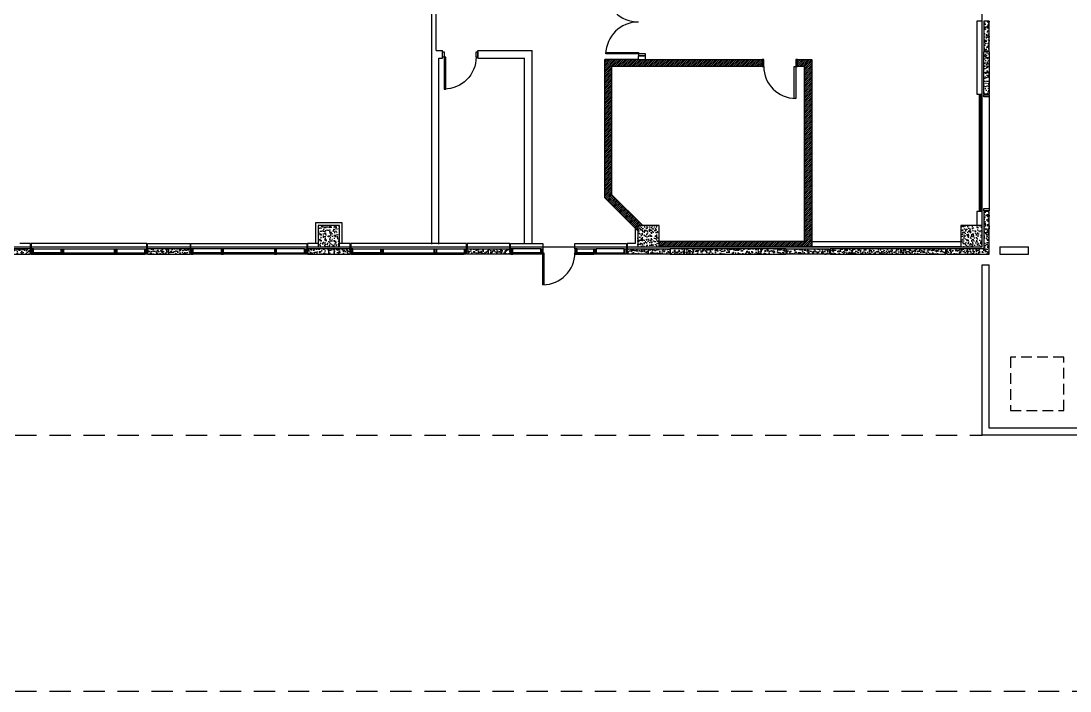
# Model space of a CAD drawing. Header units: inches. Extents: x -744 to 10613, y 1541 to 7685.
# Drawn here: x 7801 to 8983, y 4818 to 5572 of the extents above; entities that cross this region are included whole.
import ezdxf

# ---------------------------------------------------------------- set-up
doc = ezdxf.new("R2010")
doc.units = ezdxf.units.IN
doc.header["$LTSCALE"] = 96
doc.header["$MEASUREMENT"] = 0
doc.header["$PDSIZE"] = 1.5
doc.linetypes.add('DASHED3', pattern=[0.4, 0.25, -0.15])
doc.linetypes.add('HIDDEN2', pattern=[0.1875, 0.125, -0.0625])
doc.layers.get('0').update_dxf_attribs({"linetype": 'CONTINUOUS'})
for name, color, linetype in [('A-EQUIP', 1, 'CONTINUOUS'), ('A_0_CONST', 11, 'CONTINUOUS'), ('A_1-7_COL', 7, 'CONTINUOUS'), ('A_1-7_COL_H', 6, 'CONTINUOUS'), ('A_1-7_CW_PC', 2, 'CONTINUOUS'), ('A_1-7_CW_PC_H', 6, 'CONTINUOUS'), ('A_1-7_CW_SILL', 9, 'CONTINUOUS'), ('A_1-8_COL', 7, 'CONTINUOUS'), ('A_1-8_COL_H', 6, 'CONTINUOUS'), ('A_1-8_CW_GLASS', 1, 'CONTINUOUS'), ('A_1-8_CW_GYP', 2, 'CONTINUOUS'), ('A_1-8_CW_MULL', 2, 'CONTINUOUS'), ('A_1-8_CW_PC', 2, 'CONTINUOUS'), ('A_1-8_CW_PC_H', 6, 'CONTINUOUS'), ('A_1-8_CW_SILL', 9, 'CONTINUOUS'), ('A_1_CW_GLASS', 1, 'CONTINUOUS'), ('A_1_CW_GYP', 2, 'CONTINUOUS'), ('A_1_CW_MULL', 2, 'CONTINUOUS'), ('A_1_CW_PC', 2, 'CONTINUOUS'), ('A_1_CW_PC_H', 6, 'CONTINUOUS'), ('A_1_CW_SILL', 9, 'CONTINUOUS'), ('A_1_CW_SLAB', 66, 'CONTINUOUS'), ('A_1_DR_PLN', 30, 'CONTINUOUS'), ('A_1_WALL_IN', 2, 'CONTINUOUS'), ('P_1-8_FIXTURE', 6, 'CONTINUOUS'), ('PR-BLRW', 95, 'CONTINUOUS'), ('PR-FLA', 8, 'DASHED3')]:
    doc.layers.add(name, color=color, linetype=linetype)
pattern_1 = [(310, (12027, -7e-12), (7.172602, 0.6275213), [0.75, -8.25]), (5, (12027, -7e-12), (-1.387513, -7.521921), [0.6, -6.6]), (259.5486, (12027.598, 0.052), (5.785094, -6.8943954), [0.637402, -7.011421]), (313.8158, (12027, -2), (10.67241, 1.65519), [1.125, -12.375]), (263.3644, (12027.889, -1.862), (9.346627, -9.741179), [0.956103, -10.51713]), (8.8158, (12027, -2), (9.34662, -9.741186), [0.9, -9.9]), (339, (12028, -1.5), (5.9690705, 4.026189), [0.75, -8.25]), (34, (12028, -1.5), (2.433153, -7.2515005), [0.6, -6.6]), (288.5486, (12028.4974, -1.1645), (8.402226, -3.225305), [0.637402, -7.011421]), (322.5, (12027, -7e-12), (0.1215986, -3.3289385), [0, -6.52, 0, -6.7, 0, -6.625]), (352.5, (12027, -7e-12), (2.6306954, -3.9441171), [0, -3.82, 0, -6.37, 0, -2.525]), (32.5, (12024.77, -7e-12), (5.3382244, 0.2255487), [0, -2.5, 0, -7.8, 0, -10.35]), (42.5, (12023.77, -7e-12), (5.8318617, -1.0010498), [0, -3.25, 0, -5.18, 0, -7.35])]

# ---------------------------------------------------------------- blocks, each defined once
blk = doc.blocks.new('PRE_1-8_COL1')
at = {"layer": 'A_1-8_CW_PC_H'}
h = blk.add_hatch(dxfattribs=at)
h.set_pattern_fill('AR-CONC', color=256, style=0)
h.set_pattern_definition([(50, (-5100, -6744), (7.172602, -0.6275213), [0.75, -8.25]), (355, (-5100, -6744), (-1.3875133, 7.5219213), [0.6, -6.6]), (100.4514, (-5099.402, -6744.052), (5.785094, 6.8943954), [0.637402, -7.011421]), (46.1842, (-5100, -6742), (10.6724105, -1.65519), [1.125, -12.375]), (96.6356, (-5099.111, -6742.138), (9.346627, 9.741179), [0.956103, -10.51713]), (351.1842, (-5100, -6742), (9.34662, 9.741186), [0.9, -9.9]), (21, (-5099, -6742.5), (5.9690705, -4.026189), [0.75, -8.25]), (326, (-5099, -6742.5), (2.433153, 7.2515005), [0.6, -6.6]), (71.4514, (-5098.5026, -6742.8355), (8.4022263, 3.225305), [0.637402, -7.011421]), (37.5, (-5100, -6744), (0.12159855, 3.3289385), [0, -6.52, 0, -6.7, 0, -6.625]), (7.5, (-5100, -6744), (2.6306954, 3.9441171), [0, -3.82, 0, -6.37, 0, -2.525]), (327.5, (-5102.23, -6744), (5.3382244, -0.2255487), [0, -2.5, 0, -7.8, 0, -10.35]), (317.5, (-5103.23, -6744), (5.8318617, 1.0010498), [0, -3.25, 0, -5.18, 0, -7.35])])
h.paths.add_polyline_path([(-24, -6), (24, -6), (24, 0), (-24, 0)])
at = {"layer": 'A_0_CONST'}
blk.add_line((0, 0), (0, -6), dxfattribs=at)
at = {"layer": 'A_1-8_CW_PC'}
blk.add_lwpolyline([(-24, -6), (24, -6), (24, 0), (-24, 0)], close=True, dxfattribs=at)
blk = doc.blocks.new('COL_1-8_24X24')
at = {"layer": 'A_1-8_COL_H'}
h = blk.add_hatch(dxfattribs=at)
h.set_pattern_fill('AR-CONC,_I', color=256, style=2)
h.set_pattern_definition([(50, (-6180, -6718.462), (7.172602, -0.6275213), [0.75, -8.25]), (355, (-6180, -6718.462), (-1.3875133, 7.5219213), [0.6, -6.6]), (100.4514, (-6179.402, -6718.5144), (5.785094, 6.8943954), [0.637402, -7.011421]), (46.1842, (-6180, -6716.462), (10.6724105, -1.65519), [1.125, -12.375]), (96.6356, (-6179.111, -6716.6), (9.346627, 9.741179), [0.956103, -10.51713]), (351.1842, (-6180, -6716.462), (9.34662, 9.741186), [0.9, -9.9]), (21, (-6179, -6716.962), (5.9690705, -4.026189), [0.75, -8.25]), (326, (-6179, -6716.962), (2.4331533, 7.2515005), [0.6, -6.6]), (71.4514, (-6178.5026, -6717.2976), (8.4022263, 3.225305), [0.637402, -7.011421]), (37.5, (-6180, -6718.462), (0.12159855, 3.32893854), [0, -6.52, 0, -6.7, 0, -6.625]), (7.5, (-6180, -6718.462), (2.6306954, 3.9441171), [0, -3.82, 0, -6.37, 0, -2.525]), (327.5, (-6182.23, -6718.462), (5.3382244, -0.2255487), [0, -2.5, 0, -7.8, 0, -10.35]), (317.5, (-6183.23, -6718.462), (5.8318617, 1.0010498), [0, -3.25, 0, -5.18, 0, -7.35])])
h.paths.add_polyline_path([(-12, -12), (12, -12), (12, 12), (-12, 12)])
at = {"layer": 'A_0_CONST'}
blk.add_point((0, 0), dxfattribs=at)
at = {"layer": 'A_1-8_COL'}
blk.add_lwpolyline([(-12, -12), (12, -12), (12, 12), (-12, 12)], close=True, dxfattribs=at)
blk = doc.blocks.new('MUL_1-8_EX2')
at = {"layer": 'A_0_CONST'}
blk.add_line((0, 0), (0, -6), dxfattribs=at)
at = {"layer": 'A_1-8_CW_MULL'}
blk.add_lwpolyline([(-1.25, -6), (-1.25, 0), (1.25, 0), (1.25, -0.5), (0.5, -0.5), (0.5, -1.5), (1.25, -1.5), (1.25, -6)], close=True, dxfattribs=at)
blk = doc.blocks.new('MUL_1-8_EX1')
at = {"layer": 'A_0_CONST'}
blk.add_line((0, 0), (0, -6), dxfattribs=at)
at = {"layer": 'A_1-8_CW_MULL'}
blk.add_lwpolyline([(0.5, -1.5), (1.25, -1.5), (1.25, -6), (-1.25, -6), (-1.25, -1.5), (-0.5, -1.5), (-0.5, -0.5), (-1.25, -0.5), (-1.25, 0), (1.25, 0), (1.25, -0.5), (0.5, -0.5)], close=True, dxfattribs=at)
blk = doc.blocks.new('PRE_1-7_COL1')
at = {"layer": 'A_1-7_CW_PC_H'}
h = blk.add_hatch(dxfattribs=at)
h.set_pattern_fill('AR-CONC', color=256, style=0)
h.set_pattern_definition([(50, (-5100, -6744), (7.172602, -0.6275213), [0.75, -8.25]), (355, (-5100, -6744), (-1.3875133, 7.5219213), [0.6, -6.6]), (100.4514, (-5099.402, -6744.052), (5.785094, 6.8943954), [0.637402, -7.011421]), (46.1842, (-5100, -6742), (10.6724105, -1.65519), [1.125, -12.375]), (96.6356, (-5099.111, -6742.138), (9.346627, 9.741179), [0.956103, -10.51713]), (351.1842, (-5100, -6742), (9.34662, 9.741186), [0.9, -9.9]), (21, (-5099, -6742.5), (5.9690705, -4.026189), [0.75, -8.25]), (326, (-5099, -6742.5), (2.433153, 7.2515005), [0.6, -6.6]), (71.4514, (-5098.5026, -6742.8355), (8.4022263, 3.225305), [0.637402, -7.011421]), (37.5, (-5100, -6744), (0.12159855, 3.3289385), [0, -6.52, 0, -6.7, 0, -6.625]), (7.5, (-5100, -6744), (2.6306954, 3.9441171), [0, -3.82, 0, -6.37, 0, -2.525]), (327.5, (-5102.23, -6744), (5.3382244, -0.2255487), [0, -2.5, 0, -7.8, 0, -10.35]), (317.5, (-5103.23, -6744), (5.8318617, 1.0010498), [0, -3.25, 0, -5.18, 0, -7.35])])
h.paths.add_polyline_path([(-24, -6), (24, -6), (24, 0), (-24, 0)])
at = {"layer": 'A_0_CONST'}
blk.add_line((0, 0), (0, -6), dxfattribs=at)
at = {"layer": 'A_1-7_CW_PC'}
blk.add_lwpolyline([(-24, -6), (24, -6), (24, 0), (-24, 0)], close=True, dxfattribs=at)
blk = doc.blocks.new('COL_1-7_24X24')
at = {"layer": 'A_1-7_COL_H'}
h = blk.add_hatch(dxfattribs=at)
h.set_pattern_fill('AR-CONC,_I', color=256, style=2)
h.set_pattern_definition([(130, (6180, -6718.462), (-7.172602, -0.6275213), [0.75, -8.25]), (185, (6180, -6718.462), (1.3875133, 7.5219213), [0.6, -6.6]), (79.5486, (6179.402, -6718.5144), (-5.785094, 6.8943954), [0.637402, -7.011421]), (133.8158, (6180, -6716.462), (-10.6724105, -1.65519), [1.125, -12.375]), (83.3644, (6179.111, -6716.6), (-9.346627, 9.741179), [0.956103, -10.51713]), (188.8158, (6180, -6716.462), (-9.34662, 9.741186), [0.9, -9.9]), (159, (6179, -6716.962), (-5.9690705, -4.026189), [0.75, -8.25]), (214, (6179, -6716.962), (-2.4331533, 7.2515005), [0.6, -6.6]), (108.5486, (6178.5026, -6717.2976), (-8.4022263, 3.225305), [0.637402, -7.011421]), (142.5, (6180, -6718.462), (-0.12159855, 3.32893854), [0, -6.52, 0, -6.7, 0, -6.625]), (172.5, (6180, -6718.462), (-2.6306954, 3.9441171), [0, -3.82, 0, -6.37, 0, -2.525]), (212.5, (6182.23, -6718.462), (-5.3382244, -0.2255487), [0, -2.5, 0, -7.8, 0, -10.35]), (222.5, (6183.23, -6718.462), (-5.8318617, 1.0010498), [0, -3.25, 0, -5.18, 0, -7.35])])
h.paths.add_polyline_path([(12, -12), (-12, -12), (-12, 12), (12, 12)])
at = {"layer": 'A_0_CONST'}
blk.add_point((0, 0), dxfattribs=at)
at = {"layer": 'A_1-7_COL'}
blk.add_lwpolyline([(12, -12), (-12, -12), (-12, 12), (12, 12)], close=True, dxfattribs=at)
blk = doc.blocks.new('PRE_1-7_COL2')
at = {"layer": 'A_1-7_CW_PC_H'}
h = blk.add_hatch(dxfattribs=at)
h.set_pattern_fill('AR-CONC', color=256, angle=90, style=0)
h.set_pattern_definition([(140, (-4476, -6744), (0.6275213, 7.172602), [0.75, -8.25]), (85, (-4476, -6744), (-7.5219213, -1.3875133), [0.6, -6.6]), (190.4514, (-4475.948, -6743.402), (-6.8943954, 5.785094), [0.637402, -7.011421]), (136.1842, (-4478, -6744), (1.65519, 10.6724105), [1.125, -12.375]), (186.6356, (-4477.862, -6743.111), (-9.741179, 9.346627), [0.956103, -10.51713]), (81.1842, (-4478, -6744), (-9.741186, 9.34662), [0.9, -9.9]), (111, (-4477.5, -6743), (4.026189, 5.9690705), [0.75, -8.25]), (56, (-4477.5, -6743), (-7.2515005, 2.433153), [0.6, -6.6]), (161.4514, (-4477.1645, -6742.5026), (-3.225305, 8.402226), [0.637402, -7.011421]), (127.5, (-4476, -6744), (-3.3289385, 0.12159855), [0, -6.52, 0, -6.7, 0, -6.625]), (97.5, (-4476, -6744), (-3.9441171, 2.6306954), [0, -3.82, 0, -6.37, 0, -2.525]), (57.5, (-4476, -6746.23), (0.2255487, 5.3382244), [0, -2.5, 0, -7.8, 0, -10.35]), (47.5, (-4476, -6747.23), (-1.0010498, 5.8318617), [0, -3.25, 0, -5.18, 0, -7.35])])
h.paths.add_polyline_path([(6, -48), (6, -6), (48, -6), (48, 0), (0, 0), (0, -48)])
at = {"layer": 'A_0_CONST'}
for p, q in [((6, -6), (0, 0)), ((24, 0), (24, -6)), ((0, -24), (6, -24))]:
    blk.add_line(p, q, dxfattribs=at)
at = {"layer": 'A_1-7_CW_PC'}
blk.add_lwpolyline([(6, -48), (6, -6), (48, -6), (48, 0), (0, 0), (0, -48)], close=True, dxfattribs=at)
blk = doc.blocks.new('MUL_1_EX1')
at = {"layer": 'A_0_CONST'}
blk.add_line((0, 0), (0, -6), dxfattribs=at)
at = {"layer": 'A_1_CW_MULL'}
blk.add_lwpolyline([(-0.5, -1.5), (-1.25, -1.5), (-1.25, -6), (1.25, -6), (1.25, -1.5), (0.5, -1.5), (0.5, -0.5), (1.25, -0.5), (1.25, 0), (-1.25, 0), (-1.25, -0.5), (-0.5, -0.5)], close=True, dxfattribs=at)
blk = doc.blocks.new('MUL_1_EX2')
at = {"layer": 'A_0_CONST'}
blk.add_line((0, 0), (0, -6), dxfattribs=at)
at = {"layer": 'A_1_CW_MULL'}
blk.add_lwpolyline([(-1.25, -6), (-1.25, 0), (1.25, 0), (1.25, -0.5), (0.5, -0.5), (0.5, -1.5), (1.25, -1.5), (1.25, -6)], close=True, dxfattribs=at)
blk = doc.blocks.new('A$C45980B65')
at = {"layer": 'A_1_DR_PLN'}
for points in [[(2, 42), (3.7, 42), (3.7, 6), (2, 6)], [(0, 0), (2, 0), (2, 6), (0, 6)], [(38, 0), (40, 0), (40, 6), (38, 6)]]:
    blk.add_lwpolyline(points, close=True, dxfattribs=at)
blk.add_arc((2, 6), 36, 0, 90, dxfattribs=at)

msp = doc.modelspace()

# ---------------------------------------------------------------- hatches: boundary and pattern name
at = {"layer": 'A_1_CW_PC_H'}
h = msp.add_hatch(dxfattribs=at)
h.set_pattern_fill('AR-CONC', color=256, angle=900, style=0)
h.set_pattern_definition(pattern_1)
h.paths.add_polyline_path([(8892, 5572), (8886, 5572), (8886, 5538.8), (8892, 5538.8)])
h = msp.add_hatch(dxfattribs=at)
h.set_pattern_fill('AR-CONC', color=256, angle=900, style=0)
h.set_pattern_definition(pattern_1)
h.paths.add_polyline_path([(8663.2, 5316), (8532.7, 5316), (8532.7, 5310), (8663.2, 5310)])
h = msp.add_hatch(dxfattribs=at)
h.set_pattern_fill('AR-CONC', color=256, angle=900, style=0)
h.set_pattern_definition(pattern_1)
h.paths.add_polyline_path([(8843.2, 5316), (8712.7, 5316), (8712.7, 5310), (8843.2, 5310)])
at = {"layer": 'A_1_WALL_IN'}
h = msp.add_hatch(dxfattribs=at)
h.set_pattern_fill('ANSI31', color=251, scale=12, angle=720, style=0)
h.paths.add_polyline_path([(8636, 5527.2), (8636, 5529.2), (8504.7, 5529.2), (8496.7, 5529.2), (8459, 5529.2), (8459, 5373.3), (8467, 5376.7), (8467, 5521.2), (8504.7, 5521.2), (8636, 5521.2)])
h = msp.add_hatch(dxfattribs=at)
h.set_pattern_fill('ANSI31', color=251, scale=12, angle=720, style=0)
h.paths.add_polyline_path([(8692, 5510), (8684, 5510), (8684, 5330), (8692, 5330)])
h.paths.add_polyline_path([(8692, 5330), (8684, 5330), (8684, 5324), (8684, 5318), (8692, 5318)])
h.paths.add_polyline_path([(8692, 5529.2), (8676, 5529.2), (8676, 5527.2), (8676, 5521.2), (8684, 5521.2), (8684, 5510), (8692, 5510)])
h = msp.add_hatch(dxfattribs=at)
h.set_pattern_fill('ANSI31', color=251, scale=12, angle=720, style=0)
h.paths.add_polyline_path([(8467, 5376.7), (8459, 5373.3), (8496, 5336.3), (8496, 5342), (8501.7, 5342)])
h = msp.add_hatch(dxfattribs=at)
h.set_pattern_fill('ANSI31', color=251, scale=12, angle=720, style=0)
h.paths.add_polyline_path([(8684, 5318), (8684, 5324), (8520, 5324), (8520, 5318)])

# ---------------------------------------------------------------- linework, layer by layer
at = {"layer": 'A-EQUIP', "linetype": 'HIDDEN2'}
msp.add_lwpolyline([(8916, 5194), (8916, 5134), (8976, 5134), (8976, 5194), (8916, 5194)], dxfattribs=at)
at = {"layer": 'A_1-7_CW_SILL', "color": 2}
msp.add_lwpolyline([(8493, 5322), (8484, 5322), (8484, 5316)], dxfattribs=at)
at = {"layer": 'A_1-8_CW_GLASS'}
for p, q in [((7846.7, 5311.5), (7815.2, 5311.5)), ((7815.2, 5310.5), (7846.7, 5310.5)), ((7849.2, 5311.5), (7906.7, 5311.5)), ((7849.2, 5310.5), (7906.7, 5310.5)), ((7909.2, 5311.5), (7940.7, 5311.5)), ((7940.7, 5310.5), (7909.2, 5310.5)), ((8026.7, 5311.5), (7995.2, 5311.5)), ((7995.2, 5310.5), (8026.7, 5310.5)), ((8086.7, 5311.5), (8029.2, 5311.5)), ((8086.7, 5310.5), (8029.2, 5310.5)), ((8089.2, 5311.5), (8120.7, 5311.5)), ((8120.7, 5310.5), (8089.2, 5310.5)), ((8206.7, 5311.5), (8175.2, 5311.5)), ((8175.2, 5310.5), (8206.7, 5310.5)), ((8209.2, 5311.5), (8266.7, 5311.5)), ((8209.2, 5310.5), (8266.7, 5310.5)), ((8269.2, 5311.5), (8300.7, 5311.5)), ((8300.7, 5310.5), (8269.2, 5310.5))]:
    msp.add_line(p, q, dxfattribs=at)
at = {"layer": 'A_1-8_CW_GYP'}
for points in [[(7812, 5316), (7812, 5322), (7800, 5322)], [(7944, 5316), (7944, 5322), (7992, 5322), (7992, 5316)], [(8136, 5322), (8124, 5322), (8124, 5316)], [(8172, 5316), (8172, 5322), (8160, 5322)], [(8352, 5316), (8352, 5322), (8304, 5322), (8304, 5316)]]:
    msp.add_lwpolyline(points, dxfattribs=at)
at = {"layer": 'A_1-8_CW_SILL'}
for p, q in [((7815.2, 5316), (7940.7, 5316)), ((7815.2, 5310), (7940.7, 5310)), ((8120.7, 5316), (7995.2, 5316)), ((8120.7, 5310), (7995.2, 5310)), ((8175.2, 5316), (8300.7, 5316)), ((8175.2, 5310), (8300.7, 5310))]:
    msp.add_line(p, q, dxfattribs=at)
for points in [[(7943.2, 5316), (7943.2, 5322), (7812.7, 5322), (7812.7, 5316)], [(7992.7, 5316), (7992.7, 5322), (8123.2, 5322), (8123.2, 5316)], [(8303.2, 5316), (8303.2, 5322), (8172.7, 5322), (8172.7, 5316)]]:
    msp.add_lwpolyline(points, dxfattribs=at)
at = {"layer": 'A_1_CW_GLASS'}
for p, q in [((8892, 5486.8), (8892, 5361.3)), ((8386.7, 5311.5), (8355.2, 5311.5)), ((8386.7, 5310.5), (8355.2, 5310.5)), ((8446.7, 5311.5), (8427.7, 5311.5)), ((8427.7, 5310.5), (8446.7, 5310.5)), ((8449.2, 5311.5), (8480.7, 5311.5)), ((8480.7, 5310.5), (8449.2, 5310.5))]:
    msp.add_line(p, q, dxfattribs=at)
msp.add_lwpolyline([(8389.2, 5275.5), (8389.2, 5311.5), (8390.2, 5311.5), (8390.2, 5275.5)], close=True, dxfattribs=at)
msp.add_lwpolyline([(8389.2, 5275.5), (8389.2, 5311.5), (8390.2, 5311.5), (8390.2, 5275.5)], close=True, dxfattribs=at)
msp.add_arc((8389.2, 5311.5), 36, 270, 0, dxfattribs=at)
msp.add_arc((8389.2, 5311.5), 36, 270, 0, dxfattribs=at)
at = {"layer": 'A_1_CW_GYP'}
msp.add_lwpolyline([(8172, 5316), (8172, 5322), (8163, 5322), (8163, 5345), (8133, 5345), (8133, 5322), (8124, 5322), (8124, 5316)], dxfattribs=at)
at = {"layer": 'A_1_CW_GYP', "color": 2}
msp.add_lwpolyline([(8493, 5339.3), (8493, 5322)], dxfattribs=at)
at = {"layer": 'A_1_CW_MULL'}
for points in [[(8882, 5359.1), (8881, 5359.1), (8881, 5488.9), (8882, 5488.9)], [(8886, 5489.3), (8892, 5489.3), (8892, 5486.8), (8892, 5486.8), (8892, 5486.8), (8892, 5486.8), (8892, 5486.8), (8886, 5486.8)], [(8886, 5361.3), (8892, 5361.3), (8892, 5358.8), (8892, 5358.8), (8892, 5358.8), (8892, 5358.8), (8892, 5358.8), (8886, 5358.8)]]:
    msp.add_lwpolyline(points, close=True, dxfattribs=at)
at = {"layer": 'A_1_CW_PC'}
for points in [[(8892, 5572), (8886, 5572), (8886, 5538.8), (8892, 5538.8)], [(8663.2, 5316), (8532.7, 5316), (8532.7, 5310), (8663.2, 5310)], [(8843.2, 5316), (8712.7, 5316), (8712.7, 5310), (8843.2, 5310)]]:
    msp.add_lwpolyline(points, close=True, dxfattribs=at)
at = {"layer": 'A_1_CW_SILL'}
for p, q in [((8386.7, 5316), (8355.2, 5316)), ((8386.7, 5310), (8355.2, 5310)), ((8427.7, 5316), (8446.7, 5316)), ((8427.7, 5310), (8446.7, 5310)), ((8480.7, 5316), (8449.2, 5316)), ((8480.7, 5310), (8449.2, 5310))]:
    msp.add_line(p, q, dxfattribs=at)
for points in [[(8352.7, 5316), (8352.7, 5322), (8389.2, 5322), (8389.2, 5316)], [(8425.2, 5316), (8425.2, 5322), (8483.2, 5322), (8483.2, 5316)]]:
    msp.add_lwpolyline(points, dxfattribs=at)
at = {"layer": 'A_1_CW_SLAB'}
msp.add_lwpolyline([(7052, 5318), (8884, 5318), (8884, 6682), (7052, 6682)], dxfattribs=at)
at = {"layer": 'A_1_DR_PLN'}
for points in [[(8460, 5535.3), (8460, 5537), (8496.7, 5537), (8496.7, 5535.3)], [(8504.7, 5533.3), (8504.7, 5535.3), (8496.7, 5535.3), (8496.7, 5533.3)], [(8638, 5529.2), (8636, 5529.2), (8636, 5521.2), (8638, 5521.2)], [(8674, 5485.2), (8672.2, 5485.2), (8672.2, 5521.2), (8674, 5521.2)], [(8676, 5529.2), (8674, 5529.2), (8674, 5521.2), (8676, 5521.2)]]:
    msp.add_lwpolyline(points, close=True, dxfattribs=at)
for centre, radius, start, end in [((8496.6, 5607.9), 36.6, 181.0111, 270.1702), ((8496.6, 5534.6), 36.6, 89.8298, 178.9889), ((8674, 5521.2), 36, 180, 270)]:
    msp.add_arc(centre, radius, start, end, dxfattribs=at)
at = {"layer": 'A_1_WALL_IN'}
for p, q in [((8264, 5539), (8264, 5603.9)), ((8268.9, 5539), (8268.9, 5599)), ((8878, 5572), (8878, 5490)), ((8884, 5572), (8878, 5572)), ((8884, 5490), (8884, 5572)), ((8264, 5321), (8264, 5539)), ((8268.9, 5539), (8276, 5539)), ((8272, 5321), (8272, 5530.5)), ((8272, 5530.5), (8276, 5530.5)), ((8276, 5530.5), (8276, 5539)), ((8316, 5539), (8377, 5539)), ((8316, 5530.5), (8316, 5539)), ((8316, 5530.5), (8368.5, 5530.5)), ((8368.5, 5321), (8368.5, 5530.5)), ((8377, 5321), (8377, 5539)), ((8496.7, 5529.2), (8496.7, 5533.3)), ((8504.7, 5533.3), (8496.7, 5533.3)), ((8504.7, 5529.2), (8504.7, 5533.3)), ((8496.7, 5529.2), (8459, 5529.2)), ((8459, 5373.3), (8459, 5529.2)), ((8467, 5376.7), (8467, 5521.2)), ((8504.7, 5521.2), (8467, 5521.2)), ((8496.7, 5529.2), (8504.7, 5529.2)), ((8504.7, 5529.2), (8636, 5529.2)), ((8636, 5521.2), (8504.7, 5521.2)), ((8636, 5527.2), (8636, 5529.2)), ((8676, 5521.2), (8676, 5529.2)), ((8676, 5527.2), (8676, 5529.2)), ((8676, 5529.2), (8692, 5529.2)), ((8684, 5521.2), (8676, 5521.2)), ((8684, 5324), (8684, 5521.2)), ((8692, 5529.2), (8692, 5318)), ((8878, 5490), (8884, 5490)), ((8501.7, 5342), (8467, 5376.7)), ((8496, 5336.3), (8459, 5373.3)), ((8884, 5358), (8878, 5358)), ((8878, 5358), (8878, 5342)), ((8884, 5342), (8884, 5358)), ((8684, 5324), (8520, 5324)), ((8684, 5318), (8520, 5318)), ((8860, 5318), (8684, 5318)), ((8692, 5324), (8860, 5324))]:
    msp.add_line(p, q, dxfattribs=at)
at = {"layer": 'PR-BLRW'}
for p, q in [((8904, 5318), (8936, 5318)), ((8904, 5318), (8904, 5310)), ((8936, 5310), (8936, 5318)), ((8904, 5310), (8936, 5310)), ((8884, 5106), (8884, 5298)), ((8884, 5298), (8892, 5298)), ((8892, 5114), (8892, 5298)), ((9628, 5106), (8884, 5106))]:
    msp.add_line(p, q, dxfattribs=at)
msp.add_lwpolyline([(9628, 5114), (9628, 5122), (9620, 5122), (9620, 5114), (8892, 5114)], dxfattribs=at)
at = {"layer": 'PR-FLA'}
for p, q in [((7487.7, 5106), (8884, 5106)), ((7487.7, 4818), (9650, 4818))]:
    msp.add_line(p, q, dxfattribs=at)

# ---------------------------------------------------------------- block references
at = {"xscale": -1}
for name, p, rotation in [('PRE_1-7_COL1', (8892, 5514), 270), ('COL_1-7_24X24', (8872, 5330), 180), ('MUL_1-8_EX2', (7814, 5310), 180), ('MUL_1-8_EX2', (7994, 5310), 180), ('MUL_1-8_EX1', (8028, 5310), 180), ('MUL_1-8_EX1', (8088, 5310), 180), ('MUL_1-8_EX2', (8174, 5310), 180), ('PRE_1-8_COL1', (8328, 5310), 180), ('MUL_1_EX2', (8354, 5310), 180), ('MUL_1_EX2', (8426.5, 5310), 180), ('MUL_1_EX1', (8448, 5310), 180), ('PRE_1-7_COL1', (8508, 5310), 180), ('PRE_1-7_COL1', (8688, 5310), 180)]:
    msp.add_blockref(name, p, dxfattribs=dict(at, rotation=rotation))
at = {"rotation": 180}
for name, p in [('PRE_1-7_COL2', (8892, 5310)), ('COL_1-8_24X24', (8148, 5330)), ('COL_1-8_24X24', (8508, 5330)), ('PRE_1-8_COL1', (7788, 5310)), ('MUL_1-8_EX1', (7848, 5310)), ('MUL_1-8_EX1', (7908, 5310)), ('MUL_1-8_EX2', (7942, 5310)), ('PRE_1-8_COL1', (7968, 5310)), ('MUL_1-8_EX2', (8122, 5310)), ('PRE_1-8_COL1', (8148, 5310)), ('MUL_1-8_EX1', (8208, 5310)), ('MUL_1-8_EX1', (8268, 5310)), ('MUL_1-8_EX2', (8302, 5310)), ('MUL_1_EX2', (8388, 5310)), ('MUL_1_EX2', (8482, 5310))]:
    msp.add_blockref(name, p, dxfattribs=at)
at = {"layer": 'P_1-8_FIXTURE', "xscale": -1, "rotation": 180}
msp.add_blockref('A$C45980B65', (8276, 5537.8), dxfattribs=at)

doc.saveas('drawing.dxf')
